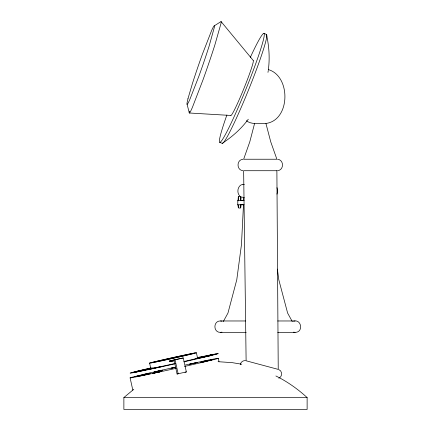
<?xml version="1.0" encoding="UTF-8"?>
<svg xmlns="http://www.w3.org/2000/svg" width="431" height="431" viewBox="0 0 431 431"><rect width="100%" height="100%" fill="white"/><g stroke="black" fill="none" stroke-linecap="round" stroke-linejoin="round"><path stroke-width="0.65" d="M240.827 205.134L240.837 204.45M238.224 200L238.348 197.71L238.424 198.325M238.505 205.134C236.727 208.739 242.06 209.444 240.773 205.517M240.546 200L240.67 197.71L240.746 198.325M240.8 206.314L240.8 204.574M238.451 205.517L238.348 206.858L238.246 205.517M243.477 204.8L241.479 244.463L236.781 279.757L227.956 313.068L223.296 321.564M243.677 200.771L243.849 197.409L244.323 197.409M240.746 206.244L240.67 206.858L240.6 206.244M268.249 70.517C269.978 58.503 269.106 46.225 266.455 34.415L263.955 33.397M267.963 72.376L268.179 71.137M240.288 364.685C240.563 362.207 243.057 360.294 245.519 360.672M254.592 123.46L249.802 141.783L243.639 159.233L276.885 159.233L270.722 141.783L265.932 123.46C259.467 123.007 251.919 125.033 246.327 120.712M240.773 199.052C242.497 196.197 237.319 195.297 238.219 198.255A8.954 0.286 -90 0 1 238.063 200.771L237.788 200.625L243.871 200.534M240.67 196.584L240.541 198.255A8.954 0.286 90 0 1 240.417 200.577M277.009 194.16L277.693 190.911L277.009 187.668M248.294 119.22C241.241 128.831 232.169 136.837 222.218 143.351L219.724 142.338M275.888 375.972C287.294 381.575 297.751 389.004 307.125 397.56L307.125 409.45L123.875 409.45L123.875 397.56L133.788 389.29M214.315 25.817L221.065 21.55L253.212 60.432M278.809 378.208C282.574 376.866 282.574 370.935 278.809 369.593M140.199 375.584L142.295 375.099M140.511 375.541L138.577 375.988M170.886 361.404L169.588 361.738L174.167 360.806L177.087 374L178.154 373.769L175.056 359.783L169.41 360.946L183.267 357.94L186.364 371.926L177.087 374M136.492 376.403L135.819 376.575L136.649 376.414M141.885 375.196L141.244 375.358L142.101 375.191M139.003 375.891L139.671 375.724L138.841 375.88M171.349 361.297L174.027 360.682M150.225 368.451L132.193 372.632L146.702 369.41L142.941 370.154M197.355 357.87L200.356 357.116L197.107 357.746M157.234 371.339L154.433 371.996L158.516 371.091M145.813 374.593L144.897 374.819L146.157 374.566M155.699 372.605L154.201 372.971L155.478 372.729M158.252 372.115L159.75 371.748L158.473 371.996M173.413 367.751L174.894 367.384M144.008 374.771L145.058 374.512L144.202 374.679M207.198 355.904L212.429 354.638L197.915 357.859L216.195 354.067L201.686 357.283L206.912 356.022M157.918 371.183L155.731 371.711L156.485 371.56M156.679 371.517L158.705 370.989M141.826 375.191L142.769 374.992M143.534 374.878L146.098 374.286L143.755 374.776M146.244 374.496L140.199 375.891L149.686 373.758L146.696 374.394M147.068 374.367L148.415 374.043L147.574 374.205M156.383 372.454L152.499 373.348L156.135 372.589M157.574 372.271L161.458 371.371L157.821 372.136M173.106 367.821L174.975 367.384M136.557 376.376L137.963 376.058M137.397 376.198L134.984 376.759L137.101 376.317M138.098 376.101L138.938 375.924M175.056 359.783L183.267 357.94M145.942 374.544L147.51 374.2M204.197 361.243L208.97 360.181L205.512 360.946M142.559 375.024L143.324 374.851M137.527 376.236L138.249 376.08M142.973 375.018L143.744 374.846M156.017 372.508L157.186 372.249M156.771 372.476L157.94 372.212M172.545 367.961L173.176 367.821M158.646 371.021L159.756 370.762M143.264 374.884L144.083 374.684M137.898 376.085L138.674 375.902M142.219 375.185L143.038 374.986M136.821 376.392L137.597 376.209M157.105 372.292L158.339 371.996M155.618 372.723L156.852 372.432M185.023 372.217L186.364 371.926M172.793 367.891L170.983 368.279L172.497 367.955M159.362 370.865L162.514 370.197L160.02 370.725M142.548 375.094L138.394 375.977M141.492 370.407L137.731 371.145L151.195 368.106M242.89 159.281C236.42 159.782 236.42 170.164 242.89 170.671M277.634 170.671C284.11 170.164 284.11 159.782 277.634 159.281M245.573 320.971L220.516 320.971C213.081 320.626 213.033 332.684 220.478 332.355L246.203 332.355M293.565 321.165C301.646 318.751 303.586 332.587 295.1 332.355L277.731 332.355M220.478 332.355L221.981 332.161M265.932 123.46C290.402 120.265 291.103 76.546 268.648 69.682M240.115 200.63L241.387 200.577M242.066 200.517L244.065 200.496M242.998 184.42L243.499 184.42M244.399 184.473C238.176 183.326 235.854 192.398 239.884 196.067M243.499 197.409L241.037 196.913M277.715 320.971L295.068 320.971M205.436 360.946L201.051 361.873L202.592 361.582M123.875 397.56L307.125 397.56M218.081 361.69L232.25 362.654L241.802 364.238M230.865 115.465L189.333 113.003L187.081 104.318M220.516 320.971L222.013 321.165M293.597 332.161L295.1 332.355M292.288 321.564L287.622 313.068L278.798 279.757L277.381 269.106M238.348 196.584L238.451 199.052M240.67 207.984L240.546 204.574M238.348 207.984L238.219 206.314A11.163 0.356 90 0 0 238.063 205.07L237.842 204.957A19.185 0.307 0 0 1 243.935 204.687M185.47 364.965A45.163 0.641 -12.5 0 1 218.28 358.333L218.996 361.544M196.38 352.757A23.953 0.339 -12.5 0 1 161.366 360.817A23.953 0.339 -12.5 0 1 161.237 360.241A23.953 0.339 -12.5 0 1 196.38 352.757L197.581 358.166M149.605 363.123L150.807 368.532M175.325 367.19A45.163 0.641 -12.5 0 0 130.103 377.874L132.813 390.109M240.8 198.255L240.8 200M238.478 198.255L238.478 200M240.827 199.434L240.837 200.119M238.505 199.434L238.526 200.808M237.788 200.625L237.788 204.87M240.541 206.314A11.163 0.356 90 0 0 240.385 205.07L240.115 204.876A16.841 0.269 0 0 1 243.871 204.741M197.522 357.622A45.163 0.641 -12.5 0 1 217.666 353.824A45.163 0.641 -12.5 0 1 183.886 361.841M174.334 363.974A45.163 0.641 -12.5 0 1 131.751 372.928A45.163 0.641 -12.5 0 1 151.324 367.853M218.28 358.333A45.163 0.641 -12.5 0 1 184.506 366.447M176.241 368.295A45.163 0.641 -12.5 0 1 130.103 377.874M196.762 358.258A23.953 0.339 -12.5 0 1 184.15 361.458M175.482 363.408A23.953 0.339 -12.5 0 1 151.583 368.268M152.019 368.149A23.953 0.339 -12.5 0 1 153.188 367.848M195.135 358.554A23.953 0.339 -12.5 0 1 196.32 358.333M189.381 111.203A46.225 2.069 -70.9 0 0 192.415 107.346L202.936 80.021A49.506 2.214 -70.9 0 0 214.783 45.228L221.017 23.349A46.225 2.069 -70.9 0 0 221.065 21.55M250.33 57.355A58.772 4.278 -67.9 0 1 261.116 47.863A58.772 4.278 -67.9 0 1 227.53 130.458A58.772 4.278 -67.9 0 1 226.884 115.012M253.207 60.448A29.68 1.945 -67.9 0 1 243.844 88.684A29.68 1.945 -67.9 0 1 230.871 115.449M266.45 34.426A58.772 4.278 -67.9 0 1 248.304 90.494A58.772 4.278 -67.9 0 1 222.229 143.334M187.991 98.613L187.076 102.75A39.684 1.972 -70.9 0 0 189.818 99.507L198.933 76.093A42.497 2.112 -70.9 0 0 209.089 46.219L214.326 27.385A39.684 1.972 -70.9 0 0 211.583 30.628L202.462 54.042A42.497 2.112 -70.9 0 0 192.312 83.921L187.991 98.613M211.707 359.799L205.835 361.092L213.738 359.357L211.055 359.917L211.702 359.799M136.164 371.985L150.467 368.839L136.164 371.985M148.237 369.507L162.541 366.361L148.237 369.507M196.353 358.694L210.651 355.548L196.353 358.694M143.291 374.598L142.128 374.873L150.236 373.138L143.291 374.598M197.199 362.552L189.694 364.222L197.199 362.552M207.106 361.076L200.523 362.541L207.106 361.076M276.885 170.719L243.639 170.719L246.117 360.79L278.232 369.394L276.885 170.719M157.541 361.593A22.46 0.318 -12.5 0 0 194.192 353.323A22.46 0.318 -12.5 0 0 167.255 358.894A22.46 0.318 -12.5 0 0 157.541 361.593"/></g></svg>
